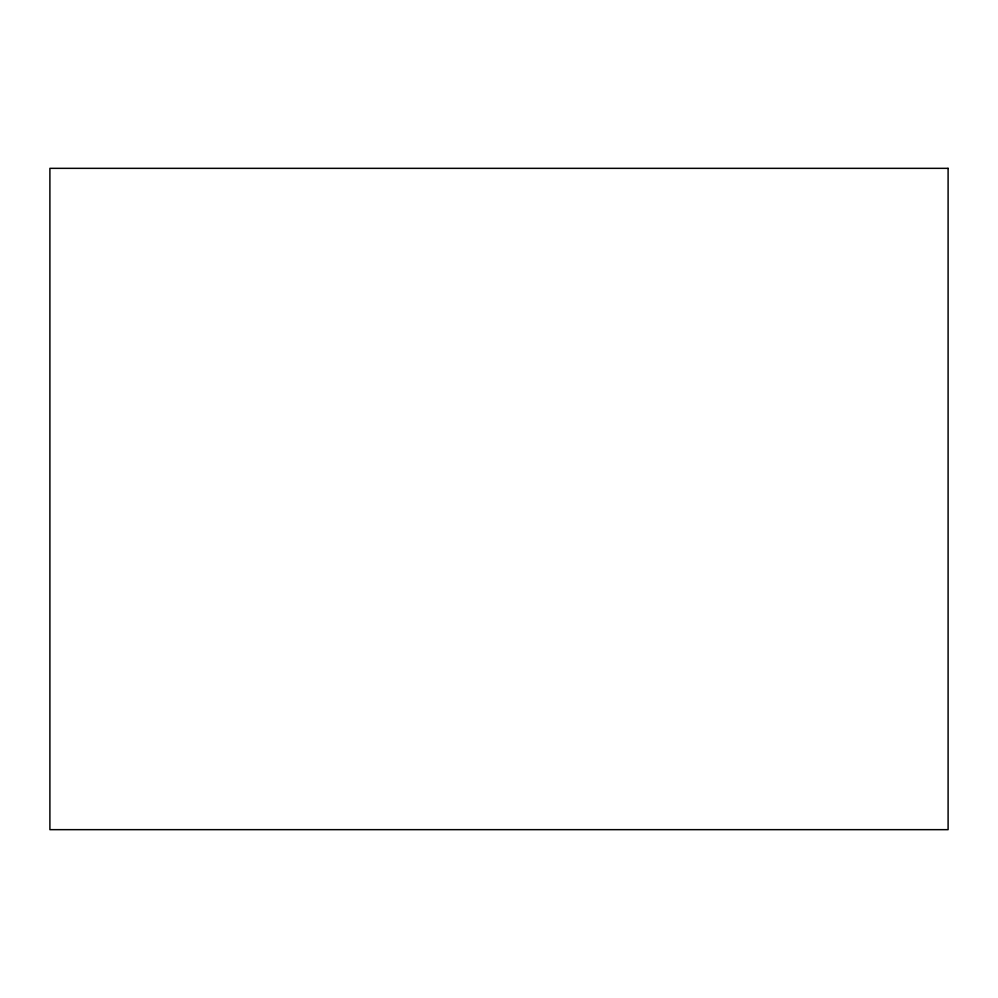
<?xml version="1.0" encoding="UTF-8"?>
<svg xmlns="http://www.w3.org/2000/svg" width="998" height="998" viewBox="0 0 998 998"><rect width="100%" height="100%" fill="white"/><g stroke="black" fill="none" stroke-linecap="round" stroke-linejoin="round"><path stroke-width="1.5" d="M948.1 168.338L49.9 168.338L49.9 829.662L948.1 829.662L948.1 168.338"/></g></svg>
